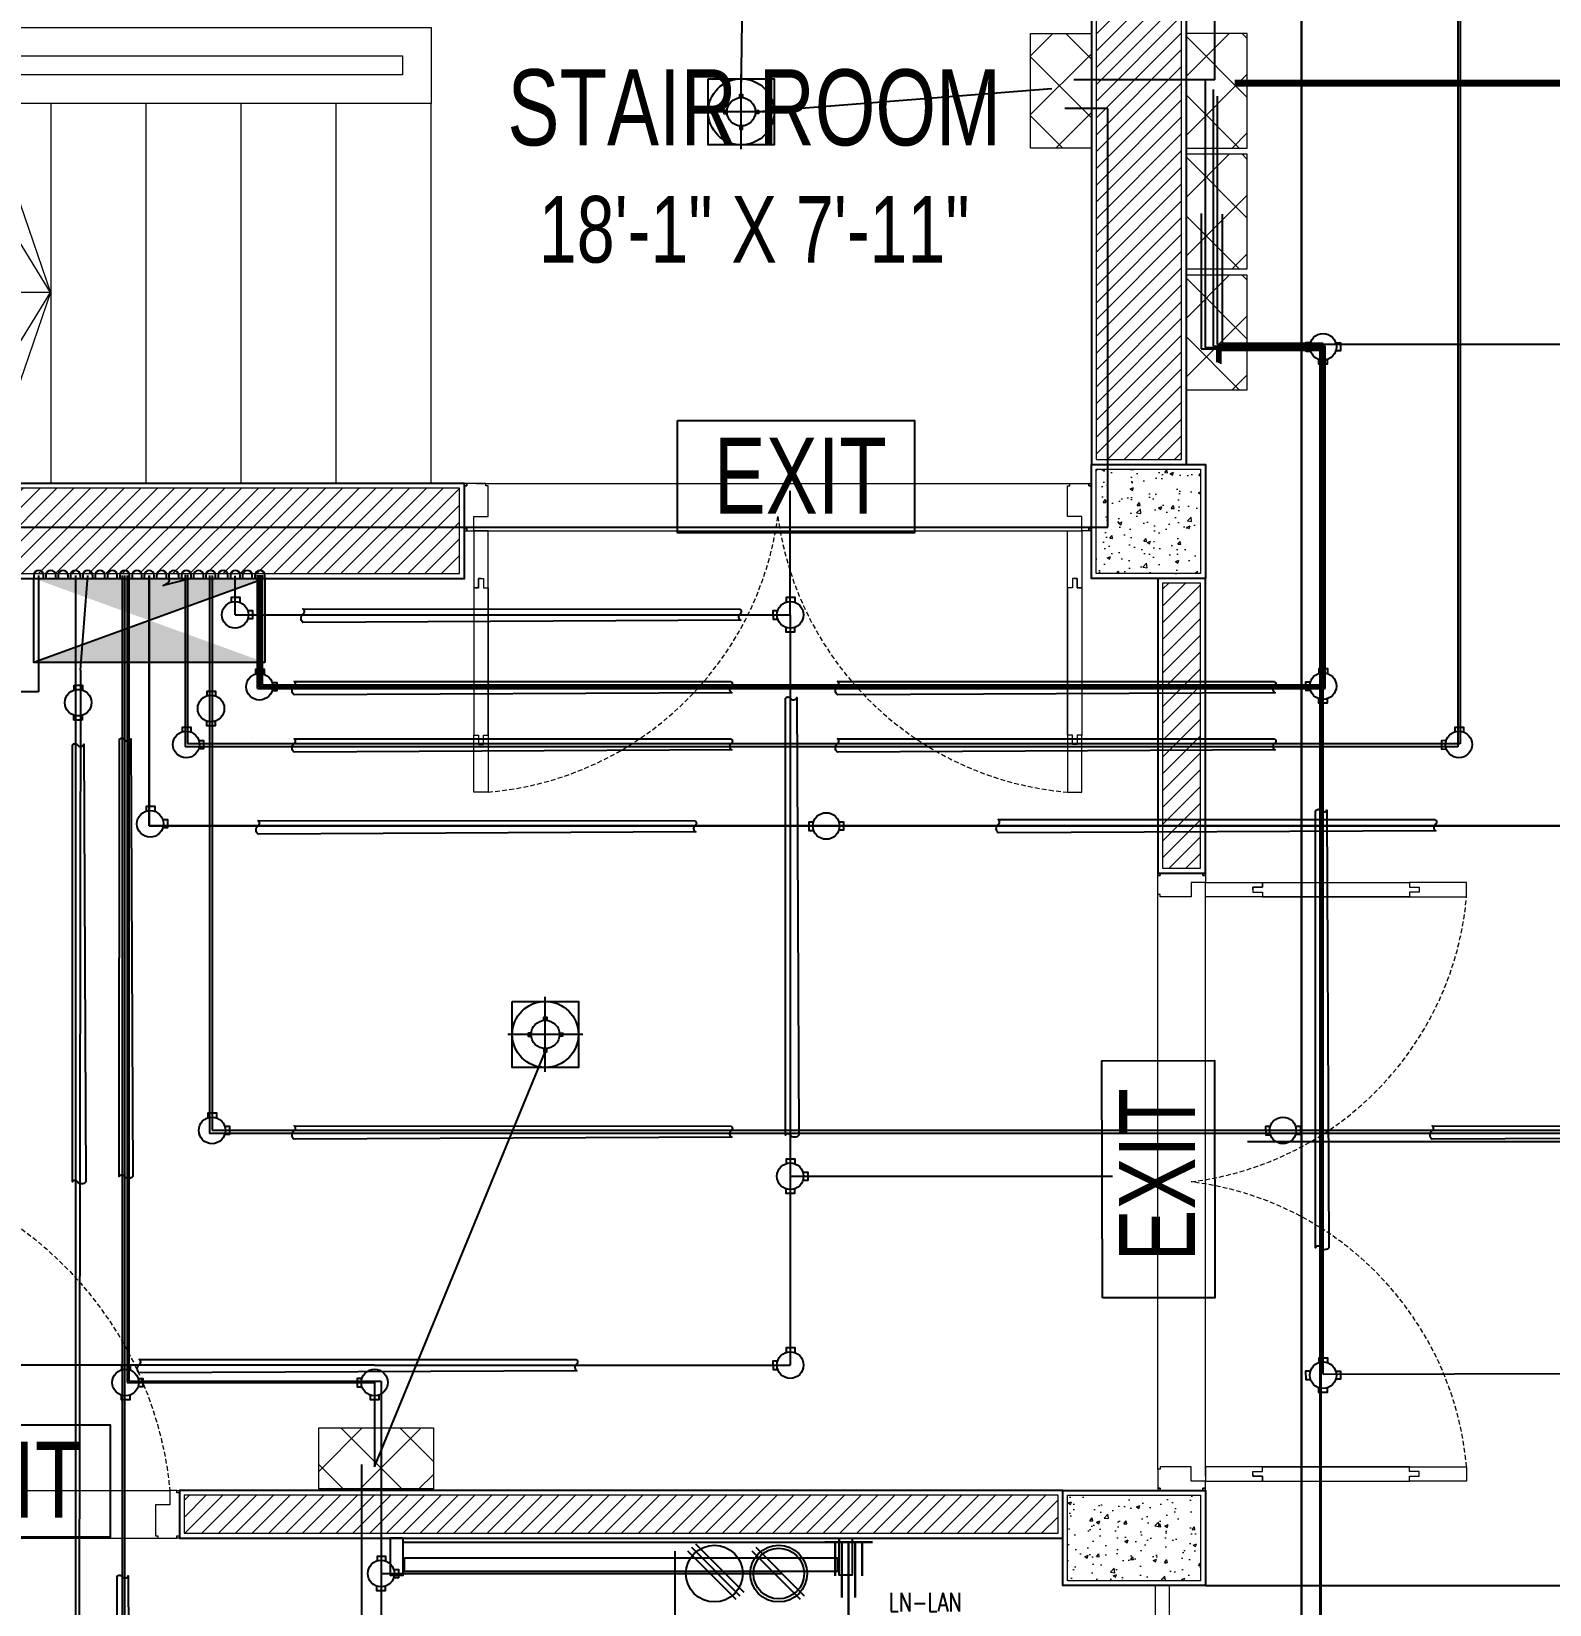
# Model space of a CAD drawing. Header units: inches. Extents: x 112 to 4169, y -2569 to 841.
# Drawn here: x 1797 to 1956.8, y -886.2 to -720.7 of the extents above; entities that cross this region are included whole.
import ezdxf

# ---------------------------------------------------------------- set-up
doc = ezdxf.new("R2010")
doc.units = ezdxf.units.IN
doc.header["$MEASUREMENT"] = 0
doc.linetypes.add('DASHED', pattern=[0.75, 0.5, -0.25])
doc.layers.get('Defpoints').update_dxf_attribs({"lineweight": 0})
for name, color, linetype in [('Cables', 7, 'Continuous'), ('Lights', 7, 'Continuous'), ('Panels', 1, 'Continuous'), ('PVC Conduit and Circular Boxes', 7, 'Continuous'), ('Sockets', 7, 'Continuous'), ('wall 05', 253, 'Continuous')]:
    doc.layers.add(name, color=color, linetype=linetype)
for name, color, linetype, lineweight in [('COLUMN', 1, 'Continuous', 25), ('DOOR', 115, 'Continuous', 15), ('DOOR_GLASS', 140, 'Continuous', 15), ('E-LAN', 6, 'Continuous', 30), ('HACTH', 8, 'Continuous', 9), ('MARKER', 171, 'Continuous', 15), ('Plaster Line', 254, 'Continuous', 15), ('railing', 232, 'Continuous', 15), ('Stair', 86, 'Continuous', 18), ('Switchboard', 30, 'Continuous', 13), ('Text', 252, 'Continuous', 15)]:
    doc.layers.add(name, color=color, linetype=linetype, lineweight=lineweight)
doc.styles.add('Swiss721', font='swisscl.ttf')
doc.styles.add('TAVE1', font='ROMANS.shx', dxfattribs={"width": 0.75})
pattern_1 = [(50, (0, 0), (3.58630091, -0.313760675), [0.375, -4.125]), (355, (0, 0), (-0.69375667, 3.76096067), [0.3, -3.3]), (100.4514, (0.299, -0.026), (2.89254691, 3.44719771), [0.31870095, -3.50571056]), (46.1842, (0, 1), (5.33620524, -0.82759507), [0.5625, -6.1875]), (96.6356, (0.4447, 0.931), (4.67331353, 4.87058935), [0.47805144, -5.258565]), (351.1842, (0, 1), (4.67330973, 4.870593), [0.45, -4.95]), (21, (0.5, 0.75), (2.98453526, -2.01309445), [0.375, -4.125]), (326, (0.5, 0.75), (1.21657666, 3.62575023), [0.3, -3.3]), (71.4514, (0.7487, 0.5822), (4.20111314, 1.61265248), [0.31870095, -3.50571056]), (37.5, (0, 0), (0.060799277, 1.66446927), [0, -3.26, 0, -3.35, 0, -3.3125]), (7.5, (0, 0), (1.315347687, 1.97205856), [0, -1.91, 0, -3.185, 0, -1.2625]), (327.5, (-1.115, 0), (2.66911218, -0.112774359), [0, -1.25, 0, -3.9, 0, -5.175]), (317.5, (-1.615, 0), (2.915930847, 0.50052491), [0, -1.625, 0, -2.59, 0, -3.675])]
pattern_2 = [(45, (-121375.1227, -172383.6424), (-0.8838834765, 0.8838834765), [])]
pattern_3 = [(135, (2359.9644, -995.525), (-3.093592, -3.093592), []), (225, (2359.9644, -995.525), (3.093592, -3.093592), [])]

# ---------------------------------------------------------------- blocks, each defined once
blk = doc.blocks.new('A$C63C712C3')
at = {"ltscale": 2}
for p, q in [((39.8, 42), (33.8, 42)), ((39.8, 15.9), (33.8, 15.9)), ((1230.6, 42), (1236.6, 42)), ((1230.6, 15.9), (1236.6, 15.9))]:
    blk.add_line(p, q, dxfattribs=at)
for points in [[(35.5, 102.6), (0, 102.6), (0, 0), (35.5, 0)], [(35.5, 102.6), (1235.5, 102.6), (1235.5, 90.2), (35.5, 90.2)], [(1235.5, 102.6), (1270.9, 102.6), (1270.9, 0), (1235.5, 0)], [(39.8, 47.6), (1230.6, 47.6), (1230.6, 10.1), (39.8, 10.1)]]:
    blk.add_lwpolyline(points, close=True, dxfattribs=at)
blk = doc.blocks.new('C 12X12')
at = {"layer": 'HACTH'}
h = blk.add_hatch(dxfattribs=at)
h.set_pattern_fill('AR-CONC', color=256, scale=0.5, style=0)
h.set_pattern_definition(pattern_1)
h.paths.add_polyline_path([(88279, -6819.5), (88279, -6808.5), (88268, -6808.5), (88268, -6819.5)])
at = {"layer": 'COLUMN'}
blk.add_lwpolyline([(88267.5, -6808), (88279.5, -6808), (88279.5, -6820), (88267.5, -6820)], close=True, dxfattribs=at)
at = {"layer": 'Plaster Line'}
blk.add_lwpolyline([(88268, -6808.5), (88279, -6808.5), (88279, -6819.5), (88268, -6819.5)], close=True, dxfattribs=at)
blk = doc.blocks.new('C10X15')
at = {"layer": 'HACTH'}
h = blk.add_hatch(dxfattribs=at)
h.set_pattern_fill('AR-CONC', color=256, scale=0.5, style=0)
h.set_pattern_definition(pattern_1)
h.paths.add_polyline_path([(88231.5, -6817.5), (88231.5, -6808.5), (88217.5, -6808.5), (88217.5, -6817.5)])
at = {"layer": 'COLUMN'}
blk.add_lwpolyline([(88217, -6808), (88232, -6808), (88232, -6818), (88217, -6818)], close=True, dxfattribs=at)
at = {"layer": 'Plaster Line'}
blk.add_lwpolyline([(88217.5, -6808.5), (88231.5, -6808.5), (88231.5, -6817.5), (88217.5, -6817.5)], close=True, dxfattribs=at)
blk = doc.blocks.new('A$C5AAA0143')
at = {"layer": 'Defpoints'}
for points in [[(-39.75, 5), (-40, 5), (-40, 4.75), (-39.75, 4.75)], [(0, 5), (-0.25, 5), (-0.25, 4.75), (0, 4.75)], [(-39.75, 0.25), (-40, 0.25), (-40, 0), (-39.75, 0)], [(0, 0.25), (-0.25, 0.25), (-0.25, 0), (0, 0)]]:
    blk.add_lwpolyline(points, close=True, dxfattribs=at)
at = {"layer": 'DOOR'}
for points in [[(-1.75, 10), (-2, 10), (-2, 11), (-2.5, 11), (-2.5, 5), (-1, 5), (-1, 11), (-1.5, 11), (-1.5, 10), (-1.75, 10), (-1.5, 10), (-1.5, 11), (-1, 11), (-1, 33.99), (-1.5, 33.99), (-1.5, 34.99), (-2, 34.99), (-2, 33.99), (-2.5, 33.99), (-2.5, 11), (-2.5, 39.99), (-1, 39.99), (-1, 33.99)], [(-39, 5), (-39, 3.5), (-37.5, 3.5), (-37.5, 0.25), (-37.75, 0.25), (-37.75, 0), (-39.75, 0), (-39.75, 0.25), (-40, 0.25), (-40, 4.75), (-39.75, 4.75), (-39.75, 5), (-39, 5)], [(-1, 5), (-1, 3.5), (-2.5, 3.5), (-2.5, 0.25), (-2.25, 0.25), (-2.25, 0), (-0.25, 0), (-0.25, 0.25), (0, 0.25), (0, 4.75), (-0.25, 4.75), (-0.25, 5), (-1, 5)]]:
    blk.add_lwpolyline(points, dxfattribs=at)
at = {"layer": 'DOOR', "linetype": 'DASHED', "lineweight": 0}
blk.add_arc((-0.49, 1.36), 38.68, 92.9729, 174.603, dxfattribs=at)
at = {"layer": 'HACTH', "lineweight": 0, "ltscale": 10}
for p, q in [((-1.5, 5), (-39, 5)), ((-2.25, 0), (-37.75, 0))]:
    blk.add_line(p, q, dxfattribs=at)
blk = doc.blocks.new('ASDSAETR')
for p, q in [((51404, -7188.31), (51404, -7197.3)), ((51404, -7190.29), (51410.36, -7190.29)), ((51404, -7191.55), (51414.43, -7191.55)), ((51404, -7192.81), (51418.49, -7192.81)), ((51404, -7194.07), (51414.43, -7194.07)), ((51404, -7195.33), (51410.36, -7195.33))]:
    blk.add_line(p, q)

msp = doc.modelspace()

# ---------------------------------------------------------------- hatches: boundary and pattern name
at = {"layer": 'HACTH'}
h = msp.add_hatch(dxfattribs=at)
h.set_pattern_fill('ANSI31', color=256, scale=10, style=0)
h.set_pattern_definition([(45, (-121375.1227, -172383.6424), (-0.8838834765, 0.8838834765), [])])
h.paths.add_polyline_path([(1918.08, -682.74), (1909.08, -682.74), (1909.08, -765.73), (1918.08, -765.73), (1918.08, -727.77), (1918.08, -723.77)])
h.paths.add_polyline_path([(1921.08, -670.74), (1921.08, -674.74), (1954.34, -674.74), (1954.34, -670.74)])
h = msp.add_hatch(dxfattribs=at)
h.set_pattern_fill('ANSI31', color=256, scale=10, style=0)
h.set_pattern_definition([(45, (-121374.8727, -172383.6424), (-0.8838834765, 0.8838834765), [])])
h.paths.add_polyline_path([(1772.08, -777.73), (1772.08, -874.74), (1772.08, -878.74), (1768.08, -878.74), (1768.08, -819.74), (1768.08, -777.73), (1694.08, -777.73), (1694.08, -768.73), (1842.08, -768.73), (1842.08, -777.73)])
h = msp.add_hatch(dxfattribs=at)
h.set_pattern_fill('ANSI31', color=256, scale=10, style=0)
h.set_pattern_definition(pattern_2)
h.paths.add_polyline_path([(1920.08, -778.73), (1916.08, -778.73), (1916.08, -808.74), (1920.08, -808.74)])
h = msp.add_hatch(dxfattribs=at)
h.set_pattern_fill('ANSI31', color=256, scale=10, style=0)
h.set_pattern_definition(pattern_2)
h.paths.add_polyline_path([(1905.08, -878.74), (1905.08, -874.74), (1813.08, -874.74), (1813.08, -878.74)])
at = {"layer": 'Panels'}
h = msp.add_hatch(color=256, dxfattribs=at)
h.dxf.hatch_style = 1
h.paths.add_polyline_path([(1809.41, -782.65), (1797.25, -787.07), (1821.58, -787.07)])
h.paths.add_polyline_path([(1797.25, -778.23), (1809.41, -782.65), (1821.58, -778.23)])
at = {"layer": 'Switchboard'}
h = msp.add_hatch(dxfattribs=at)
h.set_pattern_fill('ANSI37', color=256, scale=35, angle=90)
h.set_pattern_definition(pattern_3)
h.paths.add_polyline_path([(1908.58, -720.87), (1902.17, -720.87), (1902.17, -732.93), (1908.58, -732.93)])
h = msp.add_hatch(dxfattribs=at)
h.set_pattern_fill('ANSI37', color=256, scale=35, angle=90)
h.set_pattern_definition(pattern_3)
h.paths.add_polyline_path([(1918.58, -732.93), (1924.99, -732.93), (1924.99, -720.87), (1918.58, -720.87)])
h = msp.add_hatch(dxfattribs=at)
h.set_pattern_fill('ANSI37', color=256, scale=35, angle=90)
h.set_pattern_definition([(135, (2359.9644, -1008.2453), (-3.093592, -3.093592), []), (225, (2359.9644, -1008.2453), (3.093592, -3.093592), [])])
h.paths.add_polyline_path([(1918.58, -745.65), (1924.99, -745.65), (1924.99, -733.59), (1918.58, -733.59)])
h = msp.add_hatch(dxfattribs=at)
h.set_pattern_fill('ANSI37', color=256, scale=35, angle=90)
h.set_pattern_definition([(135, (2359.9644, -1020.966), (-3.093592, -3.093592), []), (225, (2359.9644, -1020.966), (3.093592, -3.093592), [])])
h.paths.add_polyline_path([(1918.58, -758.37), (1924.99, -758.37), (1924.99, -746.31), (1918.58, -746.31)])
h = msp.add_hatch(dxfattribs=at)
h.set_pattern_fill('ANSI37', color=256, scale=35)
h.set_pattern_definition([(45, (1564.6596, -1320.4447), (-3.093592, 3.093592), []), (135, (1564.6596, -1320.4447), (-3.093592, -3.093592), [])])
h.paths.add_polyline_path([(1839.32, -874.06), (1839.32, -867.65), (1827.26, -867.65), (1827.26, -874.06)])

# ---------------------------------------------------------------- linework, layer by layer
at = {"color": 1}
for p, q in [((1921.8, -754.12), (1921.8, -755.46)), ((1922, -754.2), (1922, -755.54)), ((1868.9, -882.98), (1876.02, -882.98))]:
    msp.add_line(p, q, dxfattribs=at)
for p, q in [((1797.76, -777.92), (1797.76, -790.17)), ((1797.76, -790.17), (1784.39, -790.17)), ((1920.58, -884.24), (2278.58, -884.24))]:
    msp.add_line(p, q)
at = {"color": 6}
msp.add_line((1818.45, -782.06), (1818.45, -777.96), dxfattribs=at)
for points in [[(1871.57, -727.63), (1871.57, -727.3), (1871.87, -727.3), (1871.87, -727.63)], [(1870.23, -728.99), (1869.89, -728.99), (1869.9, -729.29), (1870.23, -729.28)], [(1873.2, -728.99), (1873.54, -728.99), (1873.54, -729.29), (1873.2, -729.28)], [(1871.57, -730.61), (1871.57, -730.94), (1871.87, -730.94), (1871.87, -730.61)], [(1850.95, -824.75), (1850.95, -824.41), (1851.25, -824.41), (1851.25, -824.75)], [(1849.62, -826.1), (1849.28, -826.1), (1849.28, -826.4), (1849.62, -826.4)], [(1852.59, -826.1), (1852.93, -826.1), (1852.92, -826.4), (1852.59, -826.4)], [(1850.95, -827.72), (1850.95, -828.06), (1851.25, -828.06), (1851.25, -827.72)]]:
    msp.add_lwpolyline(points)
at = {"color": 4}
for points in [[(1865.03, -761.61), (1889.98, -761.61), (1889.98, -773.44), (1865.03, -773.44)], [(1909.74, -853.96), (1909.7, -829.01), (1921.53, -828.99), (1921.57, -853.94)], [(1780.34, -867.32), (1805.29, -867.32), (1805.29, -879.14), (1780.34, -879.14)]]:
    msp.add_lwpolyline(points, close=True, dxfattribs=at)
for centre in [(1871.72, -729.12), (1851.1, -826.23)]:
    msp.add_circle(centre, 1.49)
at = {"layer": 'Cables', "color": 3}
for p, q in [((1871.72, -727.3), (1872.83, -637.06)), ((1904.43, -726.69), (1873.54, -729.12)), ((1923.7, -725.83), (1964.79, -725.83)), ((1923.7, -726.02), (1964.62, -726.02)), ((1923.7, -726.16), (1964.44, -726.16)), ((1923.7, -726.35), (1964.28, -726.35)), ((1921.85, -753.62), (1921.85, -727.48)), ((1910.32, -728.77), (1905.79, -728.77)), ((1910.32, -772.83), (1910.32, -728.77)), ((1922.4, -753.5), (1922.4, -739.9)), ((1980.43, -753.62), (1921.85, -753.62)), ((1932.65, -754.25), (1922.16, -754.25)), ((1922.16, -754.25), (1922.16, -755.65)), ((1932.97, -753.5), (1922.4, -753.5)), ((1932.65, -970.01), (1932.65, -754.25)), ((1932.97, -861.98), (1932.97, -753.5)), ((1703.73, -772.83), (1910.32, -772.83)), ((1833.13, -871.75), (1851.1, -828.06)), ((1925.03, -837.5), (1966.47, -837.5)), ((1932.97, -861.98), (1980.43, -861.9)), ((1864.76, -961.89), (1864.76, -880.62))]:
    msp.add_line(p, q, dxfattribs=at)
at = {"layer": 'Cables', "color": 1}
for p, q in [((1947.16, -688.39), (1947.16, -795.96)), ((1921.57, -725.74), (1921.57, -710.7)), ((1921.57, -725.74), (1906.73, -725.74)), ((1920.57, -725.74), (1920.57, -753.93)), ((1921.44, -739.57), (1921.44, -726.76)), ((1921.44, -753.8), (1921.44, -727.66)), ((1920.13, -739.83), (1920.13, -754.06)), ((1920.13, -754.06), (1932.85, -754.06)), ((1920.57, -753.93), (1933.03, -753.93)), ((1921.44, -753.8), (1933.2, -753.8)), ((1921.8, -754.12), (1932.78, -754.12)), ((1922, -754.2), (1932.71, -754.2)), ((1932.71, -789.43), (1932.71, -754.2)), ((1932.78, -969.87), (1932.78, -754.12)), ((1932.85, -789.56), (1932.85, -754.06)), ((1933.03, -789.69), (1933.03, -753.93)), ((1933.2, -789.83), (1933.2, -753.8)), ((1801.64, -777.92), (1801.65, -896.31)), ((1806.57, -777.92), (1806.57, -1029.59)), ((1807.08, -777.92), (1807.08, -862.87)), ((1807.25, -777.92), (1807.25, -862.74)), ((1813.19, -777.86), (1813.19, -795.96)), ((1820.82, -789.83), (1820.82, -777.9)), ((1820.99, -789.69), (1820.99, -777.9)), ((1821.17, -789.56), (1821.17, -777.9)), ((1821.33, -789.43), (1821.33, -777.9)), ((1820.99, -789.69), (1933.03, -789.69)), ((1821.17, -789.56), (1932.85, -789.56)), ((1821.33, -789.43), (1932.71, -789.43)), ((1820.82, -789.83), (1933.2, -789.83)), ((1947.16, -795.96), (1813.19, -795.96)), ((1807.08, -862.87), (1833.13, -862.87)), ((1807.25, -862.74), (1833.81, -862.74)), ((1833.13, -862.87), (1833.13, -871.75)), ((1833.81, -862.74), (1833.81, -934.78)), ((1831.75, -871.5), (1831.75, -922.9)), ((1833.81, -882.98), (1870.35, -882.98))]:
    msp.add_line(p, q, dxfattribs=at)
at = {"layer": 'Cables', "color": 6}
for p, q in [((1947.42, -689.36), (1947.42, -795.65)), ((1876.89, -782.06), (1876.89, -769.02)), ((1806.82, -777.92), (1806.82, -1029.4)), ((1813.45, -777.86), (1813.45, -795.61)), ((1818.45, -782.06), (1876.89, -782.06)), ((1876.89, -782.06), (1876.89, -861.03)), ((1947.42, -795.65), (1813.45, -795.65)), ((1876.89, -841.16), (1910.81, -841.16)), ((1833.13, -861.03), (1794.4, -861.03)), ((1833.13, -861.03), (1876.89, -861.03))]:
    msp.add_line(p, q, dxfattribs=at)
at = {"layer": 'Cables', "color": 192, "lineweight": 30}
msp.add_line((1930.7, -1018.7), (1930.7, -696.45), dxfattribs=at)
at = {"layer": 'Cables', "color": 4}
for p, q in [((1802.17, -787.9), (1802.94, -777.92)), ((1815.76, -777.92), (1815.76, -836.67)), ((1816.02, -777.92), (1816.02, -836.33)), ((1802.17, -787.9), (1801.83, -1046.25)), ((2098.74, -836.67), (1815.76, -836.67)), ((2099.19, -836.33), (1816.02, -836.33))]:
    msp.add_line(p, q, dxfattribs=at)
at = {"layer": 'Cables', "color": 68, "lineweight": 30}
for p, q in [((1809.41, -777.92), (1809.41, -804.29)), ((1820.25, -794.98), (1820.25, -794.98)), ((1809.41, -804.29), (2257.09, -804.29))]:
    msp.add_line(p, q, dxfattribs=at)
at = {"layer": 'Defpoints'}
for points in [[(1842.58, -768.48), (1842.83, -768.48), (1842.83, -768.23), (1842.58, -768.23)], [(1908.58, -768.48), (1908.33, -768.48), (1908.33, -768.23), (1908.58, -768.23)], [(1842.58, -773.23), (1842.83, -773.23), (1842.83, -772.98), (1842.58, -772.98)], [(1908.58, -773.23), (1908.33, -773.23), (1908.33, -772.98), (1908.58, -772.98)], [(1915.83, -809.24), (1915.83, -809.49), (1915.58, -809.49), (1915.58, -809.24)], [(1920.58, -809.24), (1920.58, -809.49), (1920.33, -809.49), (1920.33, -809.24)], [(1915.83, -874.24), (1915.83, -873.99), (1915.58, -873.99), (1915.58, -874.24)], [(1920.58, -874.24), (1920.58, -873.99), (1920.33, -873.99), (1920.33, -874.24)]]:
    msp.add_lwpolyline(points, close=True, dxfattribs=at)
at = {"layer": 'DOOR'}
for points in [[(1843.58, -773.23), (1843.58, -771.73), (1845.08, -771.73), (1845.08, -768.48), (1844.83, -768.48), (1844.83, -768.23), (1842.83, -768.23), (1842.83, -768.48), (1842.58, -768.48), (1842.58, -772.98), (1842.83, -772.98), (1842.83, -773.23), (1843.58, -773.23)], [(1907.58, -773.23), (1907.58, -771.73), (1906.08, -771.73), (1906.08, -768.48), (1906.33, -768.48), (1906.33, -768.23), (1908.33, -768.23), (1908.33, -768.48), (1908.58, -768.48), (1908.58, -772.98), (1908.33, -772.98), (1908.33, -773.23), (1907.58, -773.23)], [(1844.33, -778.23), (1844.58, -778.23), (1844.58, -779.23), (1845.08, -779.23), (1845.08, -773.23), (1843.58, -773.23), (1843.58, -779.23), (1844.08, -779.23), (1844.08, -778.23), (1844.33, -778.23), (1844.08, -778.23), (1844.08, -779.23), (1843.58, -779.23), (1843.58, -794.73), (1844.08, -794.73), (1844.08, -795.73), (1844.58, -795.73), (1844.58, -794.73), (1845.08, -794.73), (1845.08, -779.23), (1845.08, -800.73), (1843.58, -800.73), (1843.58, -794.73)], [(1906.83, -778.23), (1906.58, -778.23), (1906.58, -779.23), (1906.08, -779.23), (1906.08, -773.23), (1907.58, -773.23), (1907.58, -779.23), (1907.08, -779.23), (1907.08, -778.23), (1906.83, -778.23), (1907.08, -778.23), (1907.08, -779.23), (1907.58, -779.23), (1907.58, -794.73), (1907.08, -794.73), (1907.08, -795.73), (1906.58, -795.73), (1906.58, -794.73), (1906.08, -794.73), (1906.08, -779.23), (1906.08, -800.73), (1907.58, -800.73), (1907.58, -794.73)], [(1920.58, -810.24), (1919.08, -810.24), (1919.08, -811.74), (1915.83, -811.74), (1915.83, -811.49), (1915.58, -811.49), (1915.58, -809.49), (1915.83, -809.49), (1915.83, -809.24), (1920.33, -809.24), (1920.33, -809.49), (1920.58, -809.49), (1920.58, -810.24)], [(1925.58, -810.99), (1925.58, -811.24), (1926.58, -811.24), (1926.58, -811.74), (1920.58, -811.74), (1920.58, -810.24), (1926.58, -810.24), (1926.58, -810.74), (1925.58, -810.74), (1925.58, -810.99), (1925.58, -810.74), (1926.58, -810.74), (1926.58, -810.24), (1942.08, -810.24), (1942.08, -810.74), (1943.08, -810.74), (1943.08, -811.24), (1942.08, -811.24), (1942.08, -811.74), (1926.58, -811.74), (1948.08, -811.74), (1948.08, -810.24), (1942.08, -810.24)], [(1920.58, -873.24), (1919.08, -873.24), (1919.08, -871.74), (1915.83, -871.74), (1915.83, -871.99), (1915.58, -871.99), (1915.58, -873.99), (1915.83, -873.99), (1915.83, -874.24), (1920.33, -874.24), (1920.33, -873.99), (1920.58, -873.99), (1920.58, -873.24)], [(1925.58, -872.49), (1925.58, -872.24), (1926.58, -872.24), (1926.58, -871.74), (1920.58, -871.74), (1920.58, -873.24), (1926.58, -873.24), (1926.58, -872.74), (1925.58, -872.74), (1925.58, -872.49), (1925.58, -872.74), (1926.58, -872.74), (1926.58, -873.24), (1942.08, -873.24), (1942.08, -872.74), (1943.08, -872.74), (1943.08, -872.24), (1942.08, -872.24), (1942.08, -871.74), (1926.58, -871.74), (1948.08, -871.74), (1948.08, -873.24), (1942.08, -873.24)]]:
    msp.add_lwpolyline(points, dxfattribs=at)
at = {"layer": 'DOOR', "linetype": 'DASHED'}
for centre, radius, start, end in [((1842.24, -767.2), 33.65, 274.8427, 352.2691), ((1908.92, -767.2), 33.65, 187.7309, 265.1573), ((1915.07, -808.85), 33.13, 276.9481, 354.9939), ((1915.07, -874.63), 33.13, 5.0061, 83.0519)]:
    msp.add_arc(centre, radius, start, end, dxfattribs=at)
at = {"layer": 'DOOR_GLASS'}
for p, q in [((1915.28, -884.24), (1915.28, -1006.24)), ((1916.78, -884.24), (1916.78, -1006.24))]:
    msp.add_line(p, q, dxfattribs=at)
at = {"layer": 'HACTH', "ltscale": 10}
for p, q in [((1843.83, -768.23), (1906.33, -768.23)), ((1843.08, -773.23), (1906.08, -773.23)), ((1915.58, -871.99), (1915.58, -811.49)), ((1920.58, -872.74), (1920.58, -811.74))]:
    msp.add_line(p, q, dxfattribs=at)
at = {"layer": 'Lights', "color": 40}
for p, q in [((1871.72, -733.06), (1871.72, -725.18)), ((1875.66, -729.12), (1867.78, -729.12)), ((1851.1, -830.17), (1851.1, -822.29)), ((1855.04, -826.23), (1847.16, -826.23))]:
    msp.add_line(p, q, dxfattribs=at)
at = {"layer": 'Lights'}
for points in [[(1868.24, -725.64), (1875.19, -725.64), (1875.19, -732.6), (1868.24, -732.6)], [(1847.63, -822.76), (1854.58, -822.76), (1854.58, -829.71), (1847.63, -829.71)]]:
    msp.add_lwpolyline(points, close=True, dxfattribs=at)
for centre in [(1871.72, -729.12), (1851.1, -826.23)]:
    msp.add_circle(centre, 3.48, dxfattribs=at)
at = {"layer": 'MARKER'}
msp.add_lwpolyline([(1799.02, -748.13), (1792.13, -736.95), (1792.13, -728.13), (1799.02, -748.13), (1792.13, -768.13), (1792.13, -759.31), (1799.02, -748.13), (1718.37, -748.13), (1718.37, -700.13), (1841.46, -700.13)], dxfattribs=at)
at = {"layer": 'Panels'}
msp.add_line((1821.58, -778.23), (1797.25, -787.07), dxfattribs=at)
for points in [[(1798.28, -778.23), (1798.28, -777.92, 1), (1797.25, -777.92), (1797.25, -778.23)], [(1799.57, -778.23), (1799.57, -777.92, 1), (1798.53, -777.92), (1798.53, -778.23)], [(1800.86, -778.23), (1800.86, -777.92, 1), (1799.82, -777.92), (1799.82, -778.23)], [(1802.16, -778.23), (1802.16, -777.92, 1), (1801.12, -777.92), (1801.12, -778.23)], [(1803.46, -778.23), (1803.46, -777.92, 1), (1802.42, -777.92), (1802.42, -778.23)], [(1804.75, -778.23), (1804.75, -777.92, 1), (1803.71, -777.92), (1803.71, -778.23)], [(1806.05, -778.23), (1806.05, -777.92, 1), (1805.01, -777.92), (1805.01, -778.23)], [(1807.34, -778.23), (1807.34, -777.92, 1), (1806.3, -777.92), (1806.3, -778.23)], [(1808.64, -778.23), (1808.64, -777.92, 1), (1807.6, -777.92), (1807.6, -778.23)], [(1809.92, -778.23), (1809.92, -777.92, 1), (1808.89, -777.92), (1808.89, -778.23)], [(1811.22, -778.23), (1811.22, -777.92, 1), (1810.19, -777.92), (1810.19, -778.23)], [(1812.51, -778.23), (1812.51, -777.92, 1), (1811.48, -777.92), (1811.48, -778.23)], [(1813.83, -778.23), (1813.83, -777.92, 1), (1812.79, -777.92), (1812.79, -778.23)], [(1815.11, -778.23), (1815.11, -777.92, 1), (1814.08, -777.92), (1814.08, -778.23)], [(1816.4, -778.23), (1816.4, -777.92, 1), (1815.37, -777.92), (1815.37, -778.23)], [(1817.7, -778.23), (1817.7, -777.92, 1), (1816.66, -777.92), (1816.66, -778.23)], [(1818.99, -778.23), (1818.99, -777.92, 1), (1817.96, -777.92), (1817.96, -778.23)], [(1820.26, -778.23), (1820.26, -777.92, 1), (1819.22, -777.92), (1819.22, -778.23)], [(1821.58, -778.23), (1821.58, -777.92, 1), (1820.54, -777.92), (1820.54, -778.23)], [(1813.81, -778.23), (1810.86, -778.98, 0.315457), (1811.58, -778.25), (1812.78, -778.23)]]:
    msp.add_lwpolyline(points, format="xyb", dxfattribs=at)
msp.add_lwpolyline([(1821.58, -787.07), (1797.25, -787.07), (1797.25, -778.23), (1821.58, -778.23)], close=True, dxfattribs=at)
at = {"layer": 'Plaster Line'}
for points in [[(1918.08, -682.74), (1909.08, -682.74), (1909.08, -765.73), (1918.08, -765.73), (1918.08, -727.77), (1918.08, -727.77), (1918.08, -723.77), (1918.08, -723.77)], [(1920.08, -808.74), (1920.08, -778.73), (1916.08, -778.73), (1916.08, -808.74)], [(1905.08, -874.74), (1813.08, -874.74), (1813.08, -878.74), (1905.08, -878.74)]]:
    msp.add_lwpolyline(points, close=True, dxfattribs=at)
msp.add_lwpolyline([(1768.08, -878.74), (1772.08, -878.74), (1772.08, -874.74), (1772.08, -874.74), (1772.08, -777.73), (1842.08, -777.73), (1842.08, -768.73), (1694.08, -768.73), (1694.08, -777.73), (1768.08, -777.73), (1768.08, -819.74)], dxfattribs=at)
at = {"layer": 'PVC Conduit and Circular Boxes', "color": 1}
for p, q in [((1932.71, -753.8), (1932.71, -753.8)), ((1932.85, -753.8), (1932.85, -753.8))]:
    msp.add_line(p, q, dxfattribs=at)
at = {"layer": 'PVC Conduit and Circular Boxes'}
for p, q in [((1801.52, -789.97), (1801.52, -789.47)), ((1801.52, -789.47), (1802.39, -789.47)), ((1802.39, -789.47), (1802.39, -789.98)), ((1801.48, -793.14), (1801.48, -792.64)), ((1802.35, -792.64), (1802.35, -793.14)), ((1802.35, -793.14), (1801.48, -793.14))]:
    msp.add_line(p, q, dxfattribs=at)
for points in [[(1931.63, -753.44), (1931.13, -753.45), (1931.15, -754.32), (1931.64, -754.31)], [(1934.3, -753.42), (1934.8, -753.42), (1934.8, -754.29), (1934.3, -754.29)], [(1933.41, -755.19), (1933.41, -755.68), (1932.53, -755.68), (1932.53, -755.19)], [(1818.06, -780.71), (1818.06, -780.22), (1818.93, -780.22), (1818.93, -780.74)], [(1876.5, -780.71), (1876.5, -780.22), (1877.37, -780.22), (1877.37, -780.74)], [(1819.78, -781.62), (1820.28, -781.62), (1820.28, -782.5), (1819.78, -782.5)], [(1875.55, -781.64), (1875.06, -781.65), (1875.07, -782.52), (1875.57, -782.52)], [(1877.33, -783.39), (1877.33, -783.88), (1876.46, -783.88), (1876.46, -783.39)], [(1820.62, -788.28), (1820.62, -787.79), (1821.49, -787.79), (1821.5, -788.31)], [(1932.57, -788.21), (1932.57, -787.72), (1933.45, -787.72), (1933.45, -788.24)], [(1822.35, -789.19), (1822.84, -789.19), (1822.84, -790.06), (1822.35, -790.06)], [(1931.63, -789.14), (1931.13, -789.15), (1931.15, -790.02), (1931.64, -790.01)], [(1815.52, -790.59), (1815.52, -790.09), (1816.39, -790.09), (1816.39, -790.61)], [(1933.41, -790.89), (1933.41, -791.38), (1932.53, -791.38), (1932.53, -790.89)], [(1812.9, -794.37), (1812.9, -793.88), (1813.78, -793.88), (1813.78, -794.4)], [(1816.35, -793.26), (1816.35, -793.76), (1815.47, -793.76), (1815.47, -793.26)], [(1946.87, -794.37), (1946.87, -793.88), (1947.75, -793.88), (1947.75, -794.4)], [(1814.63, -795.28), (1815.13, -795.28), (1815.13, -796.16), (1814.63, -796.16)], [(1945.93, -795.3), (1945.43, -795.31), (1945.45, -796.19), (1945.94, -796.18)], [(1809.12, -802.71), (1809.12, -802.22), (1809.99, -802.22), (1809.99, -802.74)], [(1810.84, -803.62), (1811.34, -803.62), (1811.34, -804.49), (1810.84, -804.49)], [(1879.33, -803.88), (1878.84, -803.88), (1878.85, -804.76), (1879.35, -804.75)], [(1882, -803.86), (1882.5, -803.86), (1882.5, -804.73), (1882, -804.73)], [(1815.62, -834.98), (1815.62, -834.49), (1816.5, -834.49), (1816.5, -835.01)], [(1817.35, -835.89), (1817.85, -835.89), (1817.85, -836.76), (1817.35, -836.76)], [(1927.41, -835.91), (1926.91, -835.92), (1926.93, -836.79), (1927.42, -836.79)], [(1930.08, -835.89), (1930.58, -835.89), (1930.58, -836.76), (1930.08, -836.76)], [(1876.5, -839.82), (1876.5, -839.33), (1877.37, -839.33), (1877.37, -839.85)], [(1878.23, -840.73), (1878.72, -840.73), (1878.72, -841.6), (1878.23, -841.6)], [(1877.33, -842.49), (1877.33, -842.99), (1876.46, -842.99), (1876.46, -842.49)], [(1876.5, -859.69), (1876.5, -859.19), (1877.37, -859.19), (1877.37, -859.72)], [(1875.55, -860.62), (1875.06, -860.62), (1875.07, -861.5), (1875.57, -861.49)], [(1932.57, -860.75), (1932.57, -860.26), (1933.45, -860.26), (1933.45, -860.78)], [(1806.52, -861.53), (1806.52, -861.03), (1807.4, -861.03), (1807.4, -861.56)], [(1808.25, -862.43), (1808.75, -862.43), (1808.75, -863.31), (1808.25, -863.31)], [(1831.79, -862.46), (1831.3, -862.46), (1831.31, -863.34), (1831.8, -863.33)], [(1931.63, -861.68), (1931.13, -861.69), (1931.15, -862.56), (1931.64, -862.55)], [(1934.3, -861.66), (1934.8, -861.66), (1934.8, -862.53), (1934.3, -862.53)], [(1807.36, -864.2), (1807.36, -864.7), (1806.48, -864.7), (1806.48, -864.2)], [(1833.57, -864.2), (1833.57, -864.7), (1832.69, -864.7), (1832.69, -864.2)], [(1933.41, -863.43), (1933.41, -863.92), (1932.53, -863.92), (1932.53, -863.43)], [(1833.42, -881.63), (1833.42, -881.14), (1834.29, -881.14), (1834.29, -881.66)], [(1835.14, -882.54), (1835.64, -882.54), (1835.64, -883.41), (1835.14, -883.41)], [(1834.25, -884.31), (1834.25, -884.8), (1833.37, -884.8), (1833.37, -884.31)]]:
    msp.add_lwpolyline(points, dxfattribs=at)
for points in [[(1871.59, -781.47, -0.56347), (1871.59, -781.98, 0.571886), (1871.67, -782.64), (1825.59, -782.87, -0.456322), (1825.59, -781.98, 0.605884), (1825.59, -781.45)], [(1870.65, -789.09, -0.56347), (1870.65, -789.6, 0.571886), (1870.73, -790.27), (1824.65, -790.49, -0.456322), (1824.65, -789.6, 0.605884), (1824.65, -789.07)], [(1927.85, -789.09, -0.56347), (1927.85, -789.6, 0.571886), (1927.92, -790.27), (1881.85, -790.49, -0.456322), (1881.85, -789.6, 0.605884), (1881.85, -789.07)], [(1876.39, -790.85, -0.56347), (1876.9, -790.85, 0.571886), (1877.57, -790.77), (1877.79, -836.85, -0.456322), (1876.9, -836.85, 0.605884), (1876.38, -836.85)], [(1801.34, -795.76, -0.56347), (1801.85, -795.76, 0.571886), (1802.52, -795.69), (1802.74, -841.76, -0.456322), (1801.85, -841.76, 0.605884), (1801.33, -841.76)], [(1806.28, -795.19, -0.56347), (1806.79, -795.19, 0.571886), (1807.46, -795.11), (1807.68, -841.19, -0.456322), (1806.79, -841.19, 0.605884), (1806.26, -841.19)], [(1870.65, -795.11, -0.56347), (1870.65, -795.62, 0.571886), (1870.73, -796.29), (1824.65, -796.51, -0.456322), (1824.65, -795.62, 0.605884), (1824.65, -795.1)], [(1927.85, -795.11, -0.56347), (1927.85, -795.62, 0.571886), (1927.92, -796.29), (1881.85, -796.51, -0.456322), (1881.85, -795.62, 0.605884), (1881.85, -795.1)], [(1932.19, -802.68, -0.56347), (1932.7, -802.68, 0.571886), (1933.37, -802.61), (1933.59, -848.69, -0.456322), (1932.7, -848.68, 0.605884), (1932.18, -848.68)], [(1866.86, -803.75, -0.56347), (1866.86, -804.25, 0.571886), (1866.93, -804.92), (1820.86, -805.15, -0.456322), (1820.86, -804.25, 0.605884), (1820.86, -803.73)], [(1944.77, -803.62, -0.56347), (1944.77, -804.13, 0.571886), (1944.84, -804.8), (1898.77, -805.02, -0.456322), (1898.77, -804.13, 0.605884), (1898.77, -803.61)], [(1870.65, -835.87, -0.56347), (1870.65, -836.37, 0.571886), (1870.73, -837.04), (1824.65, -837.27, -0.456322), (1824.65, -836.37, 0.605884), (1824.65, -835.85)], [(1990.44, -835.87, -0.56347), (1990.44, -836.37, 0.571886), (1990.52, -837.04), (1944.44, -837.27, -0.456322), (1944.44, -836.37, 0.605884), (1944.44, -835.85)], [(1854.36, -860.45, -0.56347), (1854.36, -860.96, 0.571886), (1854.43, -861.63), (1808.35, -861.86, -0.456322), (1808.36, -860.96, 0.605884), (1808.36, -860.44)], [(1806.02, -883.29, -0.56347), (1806.53, -883.29, 0.571886), (1807.2, -883.22), (1807.42, -929.29, -0.456322), (1806.53, -929.29, 0.605884), (1806, -929.29)]]:
    msp.add_lwpolyline(points, format="xyb", close=True, dxfattribs=at)
for centre in [(1932.97, -753.86), (1818.45, -782.06), (1876.89, -782.06), (1821.01, -789.63), (1932.97, -789.56), (1801.93, -791.31), (1815.91, -791.93), (1813.3, -795.72), (1947.27, -795.72), (1809.51, -804.06), (1880.67, -804.29), (1816.02, -836.33), (1928.75, -836.33), (1876.89, -841.16), (1876.89, -861.03), (1932.97, -862.1), (1806.92, -862.87), (1833.13, -862.87), (1833.81, -882.98)]:
    msp.add_circle(centre, 1.4, dxfattribs=at)
at = {"layer": 'railing'}
for points in [[(1734.08, -720.23), (1839.08, -720.23), (1839.08, -728.23), (1734.08, -728.23)], [(1737.08, -723.23), (1836.08, -723.23), (1836.08, -725.23), (1737.08, -725.23)]]:
    msp.add_lwpolyline(points, close=True, dxfattribs=at)
at = {"layer": 'Sockets', "color": 5}
for p, q in [((1871.2, -885.72), (1866.1, -880.62)), ((1871.62, -885.35), (1866.52, -880.25)), ((1872.03, -884.98), (1866.93, -879.88))]:
    msp.add_line(p, q, dxfattribs=at)
at = {"layer": 'Sockets', "color": 3}
for p, q in [((1877.98, -885.72), (1872.88, -880.62)), ((1878.39, -885.35), (1873.29, -880.25))]:
    msp.add_line(p, q, dxfattribs=at)
at = {"layer": 'Sockets', "color": 5}
msp.add_circle((1868.9, -882.98), 2.99, dxfattribs=at)
at = {"layer": 'Sockets', "color": 3}
for radius in [2.99, 2.67]:
    msp.add_circle((1875.67, -882.98), radius, dxfattribs=at)
at = {"layer": 'Stair'}
for p, q in [((1799.08, -768.23), (1799.08, -728.23)), ((1809.08, -768.23), (1809.08, -728.23)), ((1819.08, -768.23), (1819.08, -728.23)), ((1829.08, -768.23), (1829.08, -728.23)), ((1839.08, -768.23), (1839.08, -728.23))]:
    msp.add_line(p, q, dxfattribs=at)
at = {"layer": 'Switchboard'}
for points in [[(1902.17, -732.93), (1902.17, -720.87), (1908.58, -720.87), (1908.58, -732.93)], [(1924.99, -732.93), (1924.99, -720.87), (1918.58, -720.87), (1918.58, -732.93)], [(1924.99, -745.65), (1924.99, -733.59), (1918.58, -733.59), (1918.58, -745.65)], [(1924.99, -758.37), (1924.99, -746.31), (1918.58, -746.31), (1918.58, -758.37)], [(1827.26, -867.65), (1839.32, -867.65), (1839.32, -874.06), (1827.26, -874.06)]]:
    msp.add_lwpolyline(points, close=True, dxfattribs=at)
at = {"layer": 'wall 05'}
for points in [[(1918.58, -682.24), (1908.58, -682.24), (1908.58, -766.23), (1918.58, -766.23), (1918.58, -728.27), (1918.58, -728.27), (1918.58, -723.27), (1918.58, -723.27)], [(1920.58, -809.24), (1920.58, -778.23), (1915.58, -778.23), (1915.58, -809.24)], [(1905.58, -874.24), (1812.58, -874.24), (1812.58, -879.24), (1905.58, -879.24)]]:
    msp.add_lwpolyline(points, close=True, dxfattribs=at)
msp.add_lwpolyline([(1767.58, -879.24), (1772.58, -879.24), (1772.58, -874.24), (1772.58, -874.24), (1772.58, -778.23), (1842.58, -778.23), (1842.58, -768.23), (1693.58, -768.23), (1693.58, -778.23), (1767.58, -778.23), (1767.58, -819.24)], dxfattribs=at)

# ---------------------------------------------------------------- block references
at = {"layer": 'E-LAN', "lineweight": 0, "xscale": 0.5599999999999999, "yscale": 0.5599999999999999, "zscale": 0.5599999999999999, "rotation": 270}
msp.add_blockref('ASDSAETR', (5911, 27906.58), dxfattribs=at)
at = {"layer": 'HACTH'}
for name, p in [('C 12X12', (-86358.92, 6041.77)), ('C10X15', (-86311.42, 5933.76))]:
    msp.add_blockref(name, p, dxfattribs=at)
at = {"layer": 'HACTH', "xscale": -1}
msp.add_blockref('A$C5AAA0143', (1772.58, -879.24), dxfattribs=at)
at = {"layer": 'Lights', "lineweight": 0, "xscale": 0.03825769670308159, "yscale": 0.03825769671356965, "zscale": 0.03825769671681735}
msp.add_blockref('A$C63C712C3', (1834.77, -883.16), dxfattribs=at)

# ---------------------------------------------------------------- texts
at = {"layer": 'E-LAN', "lineweight": 0, "style": 'TAVE1', "width": 0.75}
msp.add_text('LN-LAN', height=1.951, dxfattribs=at).set_placement((1887.25, -886.96))
at = {"layer": 'Text', "insert": (1873.09, -724.65), "char_height": 8, "width": 62.6303, "attachment_point": 2, "style": 'Swiss721'}
msp.add_mtext('STAIR ROOM \\H7.0000;18\'-1" X 7\'-11" ', dxfattribs=at)
at = {"layer": 'Text', "color": 4, "char_height": 8, "width": 62.6303, "attachment_point": 2, "style": 'Swiss721'}
for insert in [(1877.95, -763.4), (1793.26, -869.1)]:
    msp.add_mtext('EXIT ', dxfattribs=dict(at, insert=insert))
at = {"layer": 'Text', "color": 4, "insert": (1911.49, -841.02), "char_height": 8, "width": 62.6303, "attachment_point": 2, "rotation": 90, "style": 'Swiss721'}
msp.add_mtext('EXIT ', dxfattribs=at)

doc.saveas('drawing.dxf')
